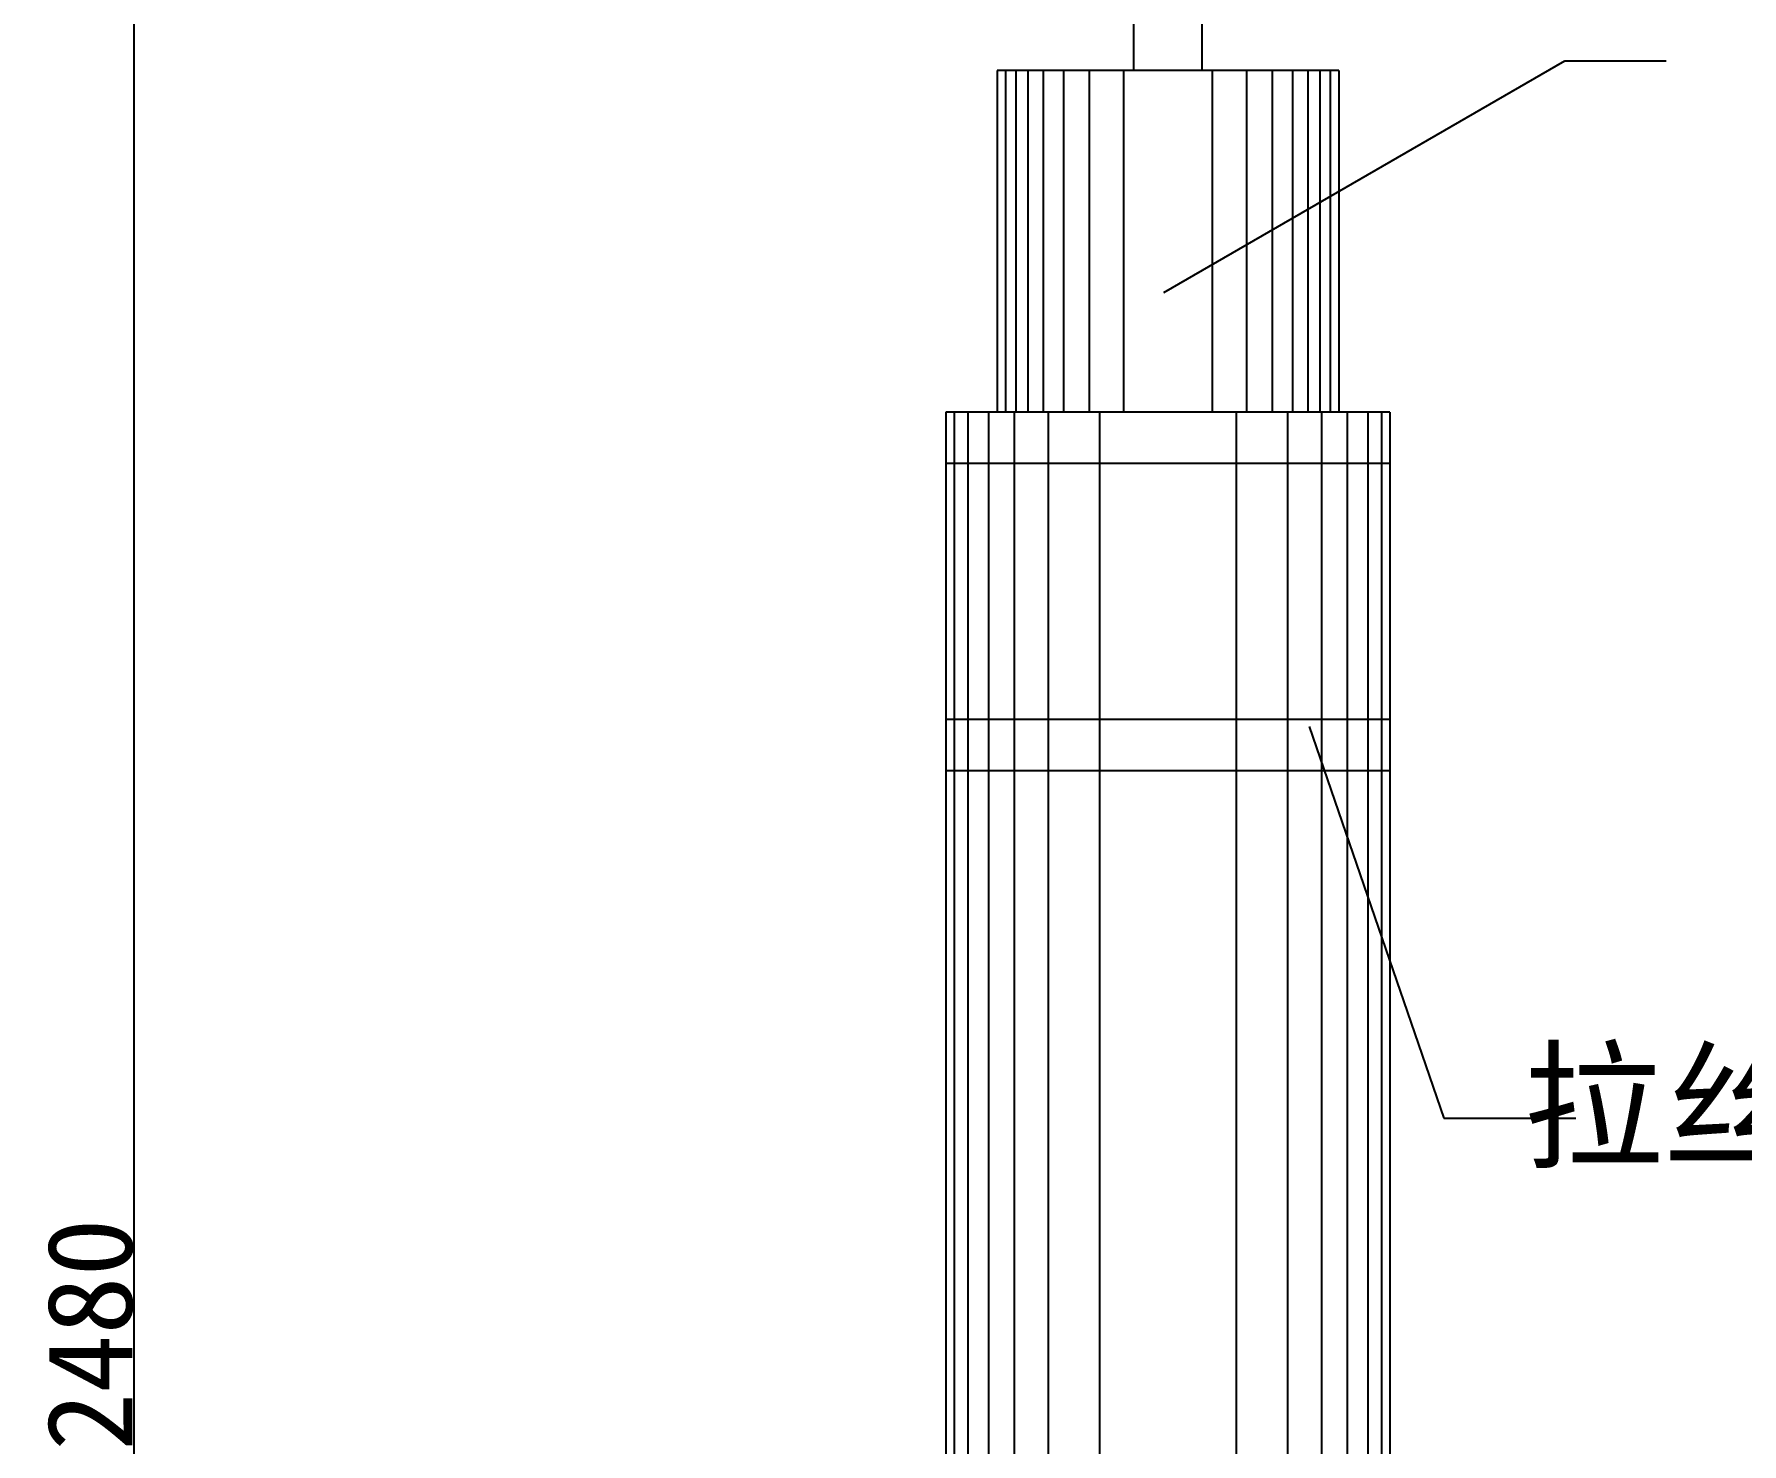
# Model space of a CAD drawing. Extents: x -6004 to -783, y 4539 to 8367.
# Drawn here: x -6004 to -5004, y 6401 to 7226 of the extents above; entities that cross this region are included whole.
import ezdxf

# ---------------------------------------------------------------- set-up
doc = ezdxf.new("R2010")
doc.units = 0
doc.layers.get('DEFPOINTS').update_dxf_attribs({"linetype": 'CONTINUOUS'})
for name, color, linetype in [('LAYER2', 7, 'CONTINUOUS'), ('LAYER6', 8, 'CONTINUOUS'), ('标注', 4, 'CONTINUOUS')]:
    doc.layers.add(name, color=color, linetype=linetype)
doc.styles.get("Standard").update_dxf_attribs({"font": '', "height": 50})
doc.styles.get('STANDARD').set_extended_font_data('KaiTi_GB2312')
doc.dimstyles.new('ISO-25', dxfattribs={"dimtxt": 2.5, "dimasz": 2.5, "dimexe": 10, "dimexo": 40, "dimtad": 1, "dimtxsty": 'STANDARD', "dimcen": 2.5, "dimazin": 3, "dimtfac": 1, "dimtmove": 0, "dimatfit": 3})

# ---------------------------------------------------------------- blocks, each defined once
blk = doc.blocks.new('*D114')
at = {"layer": 'DEFPOINTS', "color": 0}
for p in [(-5740.36, 7704.55), (-5945.5, 5224.55), (-5740.36, 5224.55)]:
    blk.add_point(p, dxfattribs=at)
at = {"layer": '标注', "color": 0}
for p, q in [((-5780.36, 7704.55), (-5955.5, 7704.55)), ((-5945.5, 7702.05), (-5945.5, 5227.05)), ((-5780.36, 5224.55), (-5955.5, 5224.55))]:
    blk.add_line(p, q, dxfattribs=at)
for points in [[(-5945.92, 7702.05), (-5945.08, 7702.05), (-5945.5, 7704.55)], [(-5945.92, 5227.05), (-5945.08, 5227.05), (-5945.5, 5224.55)]]:
    blk.add_solid(points, dxfattribs=at)
at = {"layer": '标注', "color": 0, "insert": (-5971.13, 6464.55), "char_height": 50, "attachment_point": 5, "rotation": 90}
blk.add_mtext('2480', dxfattribs=at)

msp = doc.modelspace()

# ---------------------------------------------------------------- linework, layer by layer
at = {"layer": 'LAYER2', "ltscale": 10}
for p, q in [((-5360.36, 7204.546), (-5360.36, 7354.546)), ((-5320.36, 7204.546), (-5320.36, 7354.546)), ((-5440.36, 7204.546), (-5440.36, 7004.546)), ((-5240.36, 7204.546), (-5440.36, 7204.546)), ((-5240.36, 7204.546), (-5240.36, 7004.546)), ((-5470.36, 7004.546), (-5470.36, 5734.546)), ((-5210.36, 7004.546), (-5470.36, 7004.546)), ((-5210.36, 7004.546), (-5210.36, 5734.546))]:
    msp.add_line(p, q, dxfattribs=at)
at = {"layer": 'LAYER6', "ltscale": 10}
for p, q in [((-5435.36, 7204.546), (-5435.36, 7004.546)), ((-5429.36, 7204.546), (-5429.36, 7004.546)), ((-5422.36, 7204.546), (-5422.36, 7004.546)), ((-5413.36, 7204.546), (-5413.36, 7004.546)), ((-5401.36, 7204.546), (-5401.36, 7004.546)), ((-5386.36, 7204.546), (-5386.36, 7004.546)), ((-5366.36, 7204.546), (-5366.36, 7004.546)), ((-5314.36, 7204.546), (-5314.36, 7004.546)), ((-5294.36, 7204.546), (-5294.36, 7004.546)), ((-5279.36, 7204.546), (-5279.36, 7004.546)), ((-5267.36, 7204.546), (-5267.36, 7004.546)), ((-5258.36, 7204.546), (-5258.36, 7004.546)), ((-5251.36, 7204.546), (-5251.36, 7004.546)), ((-5245.36, 7204.546), (-5245.36, 7004.546)), ((-5465.36, 7004.546), (-5465.36, 5524.546)), ((-5457.36, 7004.546), (-5457.36, 5524.546)), ((-5445.36, 7004.546), (-5445.36, 5524.546)), ((-5430.36, 7004.546), (-5430.36, 5524.546)), ((-5410.36, 7004.546), (-5410.36, 5524.546)), ((-5380.36, 7004.546), (-5380.36, 5524.546)), ((-5300.36, 7004.546), (-5300.36, 5524.546)), ((-5270.36, 7004.546), (-5270.36, 5524.546)), ((-5250.36, 7004.546), (-5250.36, 5524.546)), ((-5235.36, 7004.546), (-5235.36, 5524.546)), ((-5223.36, 7004.546), (-5223.36, 5524.546)), ((-5215.36, 7004.546), (-5215.36, 5524.546)), ((-5210.36, 6974.546), (-5470.36, 6974.546)), ((-5210.36, 6824.546), (-5470.36, 6824.546)), ((-5210.36, 6794.546), (-5470.36, 6794.546))]:
    msp.add_line(p, q, dxfattribs=at)

# ---------------------------------------------------------------- texts
at = {"layer": '标注', "insert": (-5132.315, 6628.421), "char_height": 60, "width": 1800, "attachment_point": 1}
msp.add_mtext('拉丝不锈钢', dxfattribs=at)

# ---------------------------------------------------------------- dimensions: what is measured, and where the dimension line sits
at = {"layer": '标注'}
dim = msp.add_linear_dim(base=(-5945.5, 5224.546), p1=(-5740.36, 7704.546), p2=(-5740.36, 5224.546), angle=90, dimstyle='ISO-25', dxfattribs=at)
dim.commit()
dim.dimension.update_dxf_attribs({"geometry": '*D114', "text_midpoint": (-5971.125, 6464.546)})

# ---------------------------------------------------------------- leaders
at = {"layer": '标注', "ltscale": 10}
msp.add_leader([(-5342.701, 7074.508), (-5108.024, 7210.259), (-5048.683, 7210.259)], dimstyle='ISO-25', dxfattribs=at)
at = {"layer": '标注'}
msp.add_leader([(-5257.64, 6820.51), (-5178.729, 6591.283), (-5101.652, 6591.283)], dimstyle='ISO-25', dxfattribs=at)

doc.saveas('drawing.dxf')
